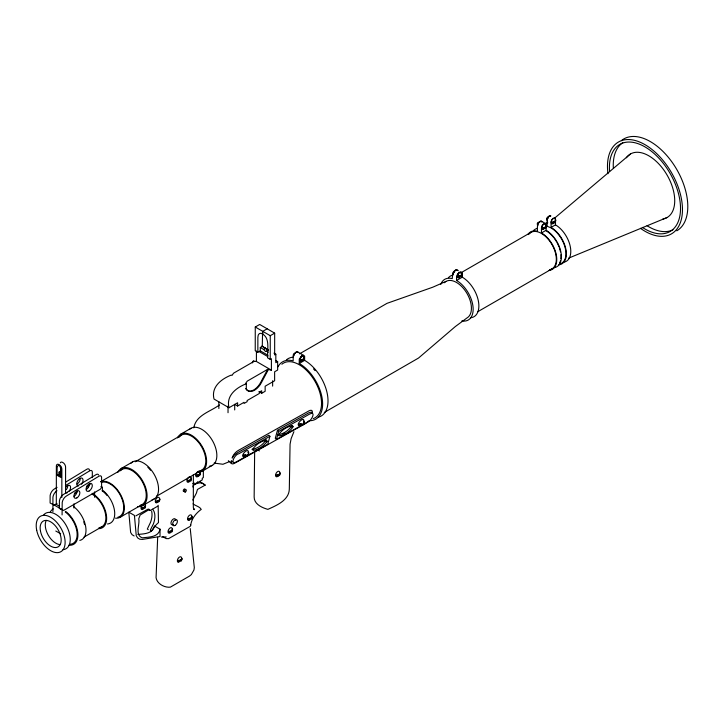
<?xml version="1.0" encoding="UTF-8"?>
<svg xmlns="http://www.w3.org/2000/svg" width="724" height="724" viewBox="0 0 724 724"><rect width="100%" height="100%" fill="white"/><g stroke="black" fill="none" stroke-linecap="round" stroke-linejoin="round"><path stroke-width="1.09" d="M52.915 511.705L52.915 498.637A5.964 3.439 -59.9 0 1 56.988 490.727M57.106 475.27L57.115 468.238A5.964 3.448 60 0 1 59.115 465.261A5.964 3.448 60 0 1 61.106 470.555L61.097 477.578L57.106 475.27L59.902 473.659M59.06 472.111L59.06 475.777L60.228 476.455L60.228 472.781L59.06 472.111L60.861 471.071M62.083 514.9L62.192 504.004A5.964 3.439 -59.9 0 1 66.255 496.094L98.971 476.193A3.62 2.081 -59.9 0 1 101.595 477.632L101.586 487.27L100.428 489.162L63.549 510.456L59.386 508.393L59.386 502.384A5.964 3.439 -59.9 0 1 63.459 494.465L96.165 474.573A3.62 2.081 -59.9 0 1 98.591 474.971M60.834 472.12L60.834 467.098M61.83 497.479L61.866 469.243A3.638 2.1 60 0 0 59.115 464.681A3.638 2.1 60 0 0 56.363 466.057L56.318 504.465L59.069 506.058M65.558 493.08L65.585 467.098A3.638 2.1 60 0 0 62.834 462.536A3.638 2.1 60 0 0 60.3 462.853M73.948 508.049L73.948 503.823M92.319 477.614L92.328 472.256A3.62 2.081 -59.9 0 0 89.704 470.826L65.649 485.46M94.591 497.261L94.6 491.913M193.362 474.627L193.326 507.307L193.77 509.424L193.453 508.538L194.611 509.678L193.842 509.008M203.363 469.876L203.353 477.587L202.277 478.211L202.277 479.894L194.086 484.618L194.086 482.935L192.675 483.759M218.865 408.526L218.874 401.847M228.033 412.716L228.042 406.037M252.305 362.914L253.3 361.041L253.952 361.421L233.571 373.186L231.979 375.439L231.327 375.059C221.336 378.923 210.901 386.969 214.023 399.06L229.01 407.73C225.888 395.639 236.323 387.593 246.314 383.738L245.671 383.367L247.264 381.114L267.645 369.349L271.4 370.154L271.409 358.706L270.224 359.394L267.627 357.882C266.975 350.081 270.867 336.959 260.957 333.284L259.355 333.574L258.26 334.995L257.871 337.293L257.853 352.235L255.237 350.715L255.264 327.013L259.69 324.461L274.677 333.14L274.649 354.914L275.835 354.226L273.962 353.14M234.703 409.929L234.703 404.336L237.617 406.019L244.069 402.3L244.06 403.458L247.137 401.684L247.137 400.526L259.373 393.458L259.382 392.091L261.699 390.752L261.69 393.286L258.884 391.657M237.617 406.019L237.626 402.761L229.01 407.73M246.314 383.738L246.314 388.915A12.797 7.385 -59.9 0 0 261.301 382.824L268.287 369.72M271.4 370.154L256.414 361.484L256.423 351.077M257.853 352.235L260.287 350.832L260.287 347.502L262.278 346.344L262.559 333.212M270.224 359.394L270.251 335.692L274.677 333.14M272.631 386.127L272.64 380.706M275.835 354.226L275.826 362.688L277.663 361.629L275.79 360.543M277.663 361.629L277.654 370.027L274.631 371.774L274.622 380.761L265.147 386.227L265.147 391.295L261.69 393.286M309.085 420.698A33.114 19.114 60 0 0 322.071 397.865A33.114 19.114 60 0 0 299.238 363.466L299.247 359.195L301.944 355.728L303.528 355.33L304.632 356.09L304.632 360.353A33.114 19.114 60 0 1 326.877 391.91A33.114 19.114 60 0 1 318.334 417.196M461.849 320.913A23.503 13.575 60 0 0 472.935 306.026A23.503 13.575 60 0 0 456.554 280.478L456.563 276.36L457.668 274.025L459.423 272.369L461.17 272.007L462.274 273.066L462.274 277.174A23.503 13.575 60 0 1 478.311 300.686A23.503 13.575 60 0 1 470.537 317.773M549.091 270.369A21.657 12.507 60 0 0 556.249 254.622A21.657 12.507 60 0 0 541.471 232.956L541.471 227.336L542.258 225.218L543.796 223.662L545.335 223.435L546.113 224.657L546.104 230.286A21.657 12.507 60 0 1 560.883 251.943A21.657 12.507 60 0 1 553.724 267.69M547.1 225.725L547.109 219.499L547.824 217.426L549.317 215.888L550.883 215.933A3.05 1.72 -60.9 0 0 548.104 217.39A3.05 1.72 -60.9 0 0 547.552 220.929M558.684 264.83A21.657 12.507 60 0 0 565.842 249.074A21.657 12.507 60 0 0 551.064 227.417L551.073 221.797L551.788 219.716L553.281 218.177L554.783 217.987L555.489 219.245L555.489 224.865A21.657 12.507 60 0 1 570.268 246.522A21.657 12.507 60 0 1 563.109 262.278M254.649 451.812L254.151 496.981C254.07 504.157 261.934 507.714 267.871 509.361C276.324 505.533 288.966 500.375 289.31 489.153L290.071 444.183L291.129 438.663L293.917 431.685M248.531 453.876L247.662 455.767A6.887 4.851 15.3 0 1 247.065 456.102L243.427 455.975L243.698 454.989L247.337 455.115A6.887 4.851 15.3 0 0 247.925 454.781L248.775 453.532L248.613 452.238L248.54 452.69M157.669 537.28L156.076 577.707C156.954 583.834 164.647 587.888 170.366 587.137L189.426 576.132L191.335 574.594L193.942 570.014L194.313 567.598L190.222 528.556M145.515 506.465L145.533 505.388L145.108 507.09A5.502 3.177 0.1 0 1 144.646 507.37L141.714 507.678L141.66 508.176L142.402 508.71L144.646 508.311A5.502 3.177 0.1 0 0 145.108 508.031L145.533 506.329L141.714 508.619M159.778 499.804L159.796 498.727L159.38 500.438A5.502 3.177 0.1 0 1 158.918 500.709L155.977 501.017L155.922 501.524L156.665 502.049L158.909 501.651A5.502 3.177 0.1 0 0 159.37 501.379L159.796 499.669L155.977 501.958M172.511 530.158L172.52 529.081L172.104 530.792A5.502 3.177 0.1 0 1 171.642 531.072L168.701 531.38L168.647 531.878L169.398 532.411L171.642 532.013A5.502 3.177 0.1 0 0 172.104 531.733L172.52 530.022L168.701 532.321M181.86 559.281L181.878 558.204L181.498 559.878A5.502 3.177 0.1 0 1 180.991 560.186L178.059 560.494L178.004 560.991L178.747 561.525L180.991 561.127A5.502 3.177 0.1 0 0 181.453 560.847L181.878 559.145L178.059 561.435M191.407 479.234L191.426 478.157L191 479.867A5.502 3.177 0.1 0 1 190.539 480.148L187.607 480.446L187.552 480.953L188.294 481.487L190.539 481.089A5.502 3.177 0.1 0 0 191 480.808L191.417 479.098L187.607 481.388M192.041 517.361L192.059 516.284L191.679 517.968A5.502 3.177 0.1 0 1 191.172 518.275L188.24 518.583L188.186 519.081L188.928 519.615L191.172 519.217A5.502 3.177 0.1 0 0 191.634 518.936L192.059 517.226L188.24 519.515M200.222 473.831L200.24 472.754L199.815 474.464A5.502 3.177 0.1 0 1 199.353 474.736L196.421 475.044L196.367 475.541L197.109 476.075L199.353 475.677A5.502 3.177 0.1 0 0 199.815 475.406L200.24 473.695L196.421 475.985M280.061 473.758L280.079 472.681L279.699 474.365A5.502 3.177 0.1 0 1 279.202 474.663L276.26 474.971L276.206 475.478L276.948 476.003L279.192 475.605A5.502 3.177 0.1 0 0 279.654 475.333L280.079 473.623L276.26 475.912M304.252 358.498L304.261 357.421L303.845 359.131A5.502 3.177 0.1 0 1 303.383 359.412L300.442 359.71L300.397 360.217L301.139 360.742L303.383 360.344A5.502 3.177 0.1 0 0 303.845 360.072L304.261 358.362L300.442 360.652M453.007 273.862L453.477 271.654A5.502 3.177 0.1 0 1 453.939 271.382L454.138 271.292M461.822 274.812L461.84 273.735L461.459 275.41A5.502 3.177 0.1 0 1 460.953 275.717L458.021 276.025L457.966 276.523L458.708 277.057L460.953 276.659A5.502 3.177 0.1 0 0 461.414 276.378L461.831 274.677L458.021 276.966M546.195 226.503L542.385 228.657L542.394 227.716L545.326 227.408A5.502 3.177 0.1 0 0 545.787 227.137L546.204 225.426M555.643 220.847L555.661 219.77L555.245 221.481A5.502 3.177 0.1 0 1 554.783 221.752L551.842 222.06L551.788 222.567L552.53 223.092L554.774 222.693A5.502 3.177 0.1 0 0 555.236 222.422L555.661 220.711L551.842 223.001M190.702 525.298C191.407 518.701 196.331 512.873 201.245 509.388C199.634 506.438 195.489 505.949 193.055 503.85M303.881 422.11L304.053 423.404L303.202 424.653A6.887 4.851 15.3 0 1 302.614 424.988L298.976 424.861L299.247 423.875L302.885 423.993A6.887 4.851 15.3 0 0 303.474 423.667L304.315 422.418L304.152 421.124L303.827 422.255M192.892 487.008L193.208 485.333L196.675 483.505L199.969 482.845L202.874 483.397L205.182 485.107L197.453 489.46L196.412 493.089L192.783 500.058M269.925 436.31L267.726 444.328L236.594 461.767C229.128 465.894 234.694 454.183 238.784 453.758L269.925 436.31L268.722 435.233L237.59 452.672L234.069 455.342L232.16 458.093L232.304 457.586A6.525 2.697 -47.9 0 1 238.178 450.509L308.768 410.97A6.525 2.697 -47.9 0 1 312.198 412.834M312.116 412.997L311.239 412.11L308.777 412.816L277.455 430.337L275.265 438.355L276.459 439.432L307.184 422.228C311.284 421.793 316.85 410.083 309.374 414.209L278.659 431.423L276.459 439.432M193.788 427.857C195.978 414.997 210.286 411.775 219.381 404.978M251.961 449.333C257.482 448.599 262.884 444.871 265.871 440.21L265.853 439.531M266.604 442.237L267.075 441.296L266.541 440.264C261.02 440.997 255.617 444.726 252.622 449.387L253.165 450.409C258.468 449.857 263.192 446.174 266.604 442.237L265.409 441.16M277.935 434.78C283.446 434.056 288.858 430.318 291.844 425.658L293.048 426.744C290.053 431.404 284.65 435.133 279.129 435.866L278.595 434.834C281.591 430.183 286.994 426.445 292.505 425.721L293.048 426.744M267.645 369.349L260.649 382.444A12.797 7.385 -59.9 0 1 245.662 388.544M293.627 354.86L293.546 356.226M537.561 223.879L537.48 225.236L537.289 223.481L537.905 222.594A5.502 3.177 0.1 0 1 538.24 222.386M268.079 350.47L265.618 351.593L263.59 349.411L260.287 347.502M554.521 218.205L630.486 153.968M453.477 272.595L452.871 273.907M57.069 487.343L54.182 489.098A5.964 3.439 -59.9 0 0 50.119 497.017L50.11 503.026L54.273 505.09L57.006 503.506M65.73 482.075L86.898 469.206A3.62 2.081 -59.9 0 1 89.523 470.636M267.183 328.796L262.758 331.348L262.767 334.18M263.59 349.411L265.59 348.262L266.713 349.927L268.423 350.362M299.528 353.846L387.014 303.338L432.699 287.229L446.02 281.41M299.238 363.466L304.632 360.353M74.391 493.469L77.151 491.886M90.274 484.302L86.78 486.32L88.4 487.252M121.207 468.509L132.691 461.876M180.81 434.147L191.055 428.237M461.514 272.468L530.936 232.386M100.862 481.605L121.795 469.523M135.207 461.776L181.371 435.124M456.554 280.478L462.274 277.174M541.471 232.956L546.104 230.286M551.064 227.417L555.489 224.865M84.02 537.099L101.858 526.801M120.139 517.262L142.031 504.628M156.402 496.329L201.607 470.229M477.65 311.782L551.969 268.876M202.168 471.206L212.413 465.297M142.619 505.642L154.103 499.017M148.022 509.144L135.786 515.886M149.461 509.37L140.166 514.99L138.746 518.764C140.058 524.384 134.546 535.271 142.338 537.832C148.791 536.991 158.438 537.48 160.031 529.217L160.022 536.502L142.338 539.434L139.75 539.208L137.669 537.923L136.248 535.669L134.42 515.407L128.809 512.158L130.637 532.43L132.058 534.674L134.139 535.968M148.357 509.415L150.266 510.52L157.642 506.239M324.252 412.481L418.544 358.036L455.351 326.533L467.052 317.899A21.059 12.154 60 0 0 466.12 292.034A21.059 12.154 60 0 0 444.346 282.749M243.427 455.975L245.391 454.871M298.976 424.861L300.94 423.757M282.939 434.047L284.858 432.97M229.843 461.469L222.956 464.265L214.096 463.089M568.566 258.169L667.112 217.499M303.528 355.33L297.464 351.828L295.881 352.226L293.184 355.692L293.175 360.878A33.114 19.114 60 0 0 278.007 366.778M137.795 534.43C144.04 533.86 152.954 533.778 154.429 525.968L160.411 529.434M195.399 483.433L195.987 483.397A2.208 1.276 0.1 0 0 197.571 482.483L197.562 481.804M232.721 461.686C231.282 462.392 231.481 459.351 231.273 461.351A6.525 2.697 -47.9 0 0 234.703 463.215L305.293 423.676A6.525 2.697 -47.9 0 0 308.379 421.16M148.257 529.687L147.325 529.036L150.547 522.266A17.512 10.1 -59.9 0 0 151.633 511.225M161.389 537.045L166.258 536.946M542.385 228.657L545.326 228.35A5.502 3.177 0.1 0 0 545.787 228.078L546.204 226.368M253.3 361.041L256.414 361.484M258.911 450.636L259.445 450.889M100.889 486.664L102.401 487.125L102.482 491.442M59.386 508.393L60.744 508.836M547.208 226.268L551.064 227.906A21.059 12.154 60 0 1 565.254 248.142A21.059 12.154 60 0 1 559.571 264.106M55.784 531.027L60.653 533.742M545.335 223.435L541.371 221.146C536.647 221.345 537.344 228.087 537.507 231.264A21.657 12.507 60 0 0 528.194 234.124M255.264 327.013L270.251 335.692M262.278 346.344L265.59 348.262M261.789 346.09L268.342 349.891M266.749 351.24L268.396 352.19M260.287 350.832L268.097 355.348M259.047 351.547L267.835 356.633M205.182 485.107L200.023 481.741M162.484 536.593L166.194 538.593L168.583 538.638L189.815 526.583A3.05 1.765 0.1 0 0 190.43 524.601M52.924 504.311L62.092 509.615M297.464 351.828L298.578 352.579M148.682 509.153L150.266 510.52M291.374 426.608L292.577 427.694M277.455 430.337L278.659 431.423M265.871 440.21L267.075 441.296M228.35 460.699L231.49 463.532M458.31 270.767L457.206 269.708L455.459 270.079L453.704 271.735L452.6 274.07L452.256 278.64A23.503 13.575 60 0 0 440.798 284.387M158.149 505.271L158.475 522.583A21.168 12.199 -59.9 0 0 153.298 528.357L151.823 530.629L150.438 531.362L150.492 529.706L153.407 523.923A17.512 10.1 -59.9 0 0 152.511 509.216M293.564 356.344L293.347 354.47L293.971 353.574A5.502 3.177 0.1 0 1 294.297 353.366M302.415 360.842A3.05 1.72 -60.9 0 1 299.754 360.036A3.05 1.72 -60.9 0 1 302.415 356.036A3.05 1.72 -60.9 0 1 303.7 358.914M453.342 274.224A3.05 1.72 -60.9 0 1 454.645 271.147A3.05 1.72 -60.9 0 1 456.953 270.305M553.806 223.191A3.05 1.72 -60.9 0 1 551.163 222.594A3.05 1.72 -60.9 0 1 553.453 218.53A3.05 1.72 -60.9 0 1 555.308 220.53M543.805 229.255A3.05 1.72 -60.9 0 1 541.697 228.033A3.05 1.72 -60.9 0 1 543.814 224.286A3.05 1.72 -60.9 0 1 545.923 225.499M130.99 463.233A21.43 12.371 60 0 1 154.131 474.283A21.43 12.371 60 0 1 152.067 499.804M117.922 472.274A21.43 12.371 60 0 1 142.646 480.908A21.43 12.371 60 0 1 137.696 506.592M147.841 467.279A20.263 11.702 60 0 1 150.574 470.274M100.826 481.722A20.263 11.702 60 0 1 122.284 498.221A20.263 11.702 60 0 1 115.487 518.158M101.233 482.51A19.376 11.186 60 0 1 120.908 496.374A19.376 11.186 60 0 1 117.867 517.207M120.184 470.799A20.263 11.702 60 0 1 142.058 481.252A20.263 11.702 60 0 1 140.112 505.37M65.721 511.434A20.453 11.81 60 0 1 77.812 532.964A20.453 11.81 60 0 1 68.961 545.226M50.083 512.483A20.453 11.81 60 0 1 53.223 508.881M65.251 511.968A19.376 11.186 60 0 1 76.88 531.298A19.376 11.186 60 0 1 70.273 544.258M73.812 506.764A20.453 11.81 60 0 1 85.631 526.339A20.453 11.81 60 0 1 79.812 540.412M102.075 490.709A19.376 11.186 60 0 1 107.134 495.623M102.546 490.175A20.453 11.81 60 0 1 114.492 510.538A20.453 11.81 60 0 1 107.478 523.986M92.192 493.325A20.453 11.81 60 0 1 106.156 513.778A20.453 11.81 60 0 1 99.396 528.656M92.192 494.202A19.376 11.186 60 0 1 105.414 513.578A19.376 11.186 60 0 1 99.016 527.669M621.355 140.637A53.024 30.616 60 0 1 675.519 167.38A53.024 30.616 60 0 1 676.786 230.802M607.988 173.724A53.024 30.616 60 0 1 642.333 143.234A53.024 30.616 60 0 1 682.451 210.666A53.024 30.616 60 0 1 640.478 228.332M313.555 368.932A31.566 18.227 60 0 1 315.067 370.643M609.572 171.353A50.273 29.023 60 0 1 643.609 146.13A50.273 29.023 60 0 1 680.515 209.164A50.273 29.023 60 0 1 642.396 227.399M672.949 229.798A50.273 29.023 60 0 1 647.075 225.734M613.337 168.122A50.273 29.023 60 0 1 622.776 142.737M83.74 521.823A19.376 11.186 60 0 1 84.563 524.601M43.268 515.434A20.453 11.81 60 0 1 66.029 525.144A20.453 11.81 60 0 1 63.006 549.67M547.887 218.286A2.136 1.231 -59.9 0 1 550.412 216.051M544.656 223.77A21.657 12.507 60 0 1 547.824 222.802M528.565 234.576A21.059 12.154 60 0 1 551.525 243.789A21.059 12.154 60 0 1 549.969 269.645M546.104 230.775A21.059 12.154 60 0 1 553.543 237.382M554.204 238.232A21.059 12.154 60 0 1 556.629 241.897M557.163 242.857A21.059 12.154 60 0 1 558.991 246.83M559.362 247.825A21.059 12.154 60 0 1 560.476 251.834M560.892 254.73A21.059 12.154 60 0 1 560.847 258.739M560.466 260.721A21.059 12.154 60 0 1 559.426 263.283M448.437 277.708A23.503 13.575 60 0 1 453.034 275.066M460.889 273.038A2.136 1.231 -59.9 0 1 460.935 273.455M458.672 276.269A2.136 1.231 -59.9 0 1 458.355 276.179M457.966 274.722A2.136 1.231 -59.9 0 1 459.821 272.423L460.183 272.387A2.136 1.231 -59.9 0 1 460.5 272.477M541.923 222.024A3.05 1.72 -60.9 0 0 540.43 221.164L538.385 223.037A3.05 1.72 -60.9 0 0 537.841 225.761M454.029 272.468A2.136 1.231 -59.9 0 1 455.296 270.468A2.136 1.231 -59.9 0 1 456.799 270.459M538.493 223.291A2.136 1.231 -59.9 0 1 541.109 221.779M533.552 230.558A21.657 12.507 60 0 1 537.326 228.395M281.88 364.235A31.566 18.227 60 0 1 315.012 381.403A31.566 18.227 60 0 1 313.239 418.635M286.423 359.837A33.114 19.114 60 0 1 292.921 357.194M300.532 358.932A2.136 1.231 -59.9 0 1 301.799 356.027A2.136 1.231 -59.9 0 1 303.501 356.769M301.6 359.547A2.136 1.231 -59.9 0 1 300.922 359.484M547.742 218.024A5.502 3.177 0.1 0 0 547.407 218.223L546.991 219.933L546.792 218.177L547.407 217.281A5.502 3.177 0.1 0 1 547.742 217.082M459.441 277.563A3.05 1.72 -60.9 0 1 457.333 276.559A3.05 1.72 -60.9 0 1 459.079 272.848A3.05 1.72 -60.9 0 1 461.478 273.21M293.899 355.457A3.05 1.72 -60.9 0 1 294.451 354.018M294.885 353.357A3.05 1.72 -60.9 0 1 295.401 352.805L295.944 352.398A3.05 1.72 -60.9 0 1 297.437 352.226M626.36 157.778A36.671 21.168 60 0 1 666.668 174.366A36.671 21.168 60 0 1 662.885 219.001M179.09 437.233A20.263 11.702 60 0 1 201.634 446.853A20.263 11.702 60 0 1 198.638 471.143M189.353 429.585A21.394 12.353 60 0 1 212.892 441.423A21.394 12.353 60 0 1 209.281 466.256M177.525 437.911A21.394 12.353 60 0 1 202.195 446.527A21.394 12.353 60 0 1 197.263 472.157M294.768 353.602A2.136 1.231 -59.9 0 1 296.596 352.271M60.219 544.602A14.878 8.588 60 0 1 48.336 535.308A14.878 8.588 60 0 1 46.264 520.375M244.051 456.5A3.81 1.575 -47.9 0 1 243.011 454.382A3.81 1.575 -47.9 0 1 246.839 450.672A3.81 1.575 -47.9 0 1 247.889 452.799M299.6 425.386A3.81 1.575 -47.9 0 1 298.442 423.522A3.81 1.575 -47.9 0 1 301.944 419.748A3.81 1.575 -47.9 0 1 303.709 420.952M199.67 471.758A3.05 1.72 -60.9 0 1 199.951 472.826M199.67 474.247A3.05 1.72 -60.9 0 1 199.335 474.962M198.385 476.175A3.05 1.72 -60.9 0 1 197.842 476.582M197.29 476.826A3.05 1.72 -60.9 0 1 195.742 475.677A3.05 1.72 -60.9 0 1 196.783 472.582M197.299 472.021A3.05 1.72 -60.9 0 1 197.842 471.614M189.661 520.122A3.05 1.72 -60.9 0 1 187.579 518.447A3.05 1.72 -60.9 0 1 190.385 514.864A3.05 1.72 -60.9 0 1 191.489 517.778M156.846 502.8A3.05 1.72 -60.9 0 1 155.904 499.207A3.05 1.72 -60.9 0 1 159.443 498.202M157.941 502.148A3.05 1.72 -60.9 0 1 157.398 502.556M170.674 532.502A3.05 1.72 -60.9 0 1 168.013 531.697A3.05 1.72 -60.9 0 1 170.674 527.696A3.05 1.72 -60.9 0 1 171.95 530.574M190.086 476.718A3.05 1.72 -60.9 0 1 191.064 478.926M189.018 481.994A3.05 1.72 -60.9 0 1 186.928 480.437A3.05 1.72 -60.9 0 1 189.57 476.772M144.628 504.076A3.05 1.72 -60.9 0 1 145.171 506.148M143.135 509.216A3.05 1.72 -60.9 0 1 141.18 508.854A3.05 1.72 -60.9 0 1 141.642 505.868M173.416 524.438A3.358 1.937 -59.9 0 1 170.982 523.19A3.358 1.937 -59.9 0 1 173.298 519.045A3.358 1.937 -59.9 0 1 175.724 520.303M184.222 491.325A1.376 0.787 -59.9 0 1 183.253 490.763A1.376 0.787 -59.9 0 1 184.222 489.08A1.376 0.787 -59.9 0 1 185.19 489.641M178.928 562.276A3.05 1.72 -60.9 0 1 177.498 559.887A3.05 1.72 -60.9 0 1 180.376 556.756A3.05 1.72 -60.9 0 1 181.308 559.688M277.129 476.754A3.05 1.72 -60.9 0 1 276.188 473.161A3.05 1.72 -60.9 0 1 279.726 472.157M278.224 476.102A3.05 1.72 -60.9 0 1 277.681 476.51M77.052 491.144A4.19 2.416 -59.9 0 1 74.083 496.275M89.505 483.949A4.425 2.552 -59.9 0 1 86.373 489.37M66.137 487.008A4.19 2.416 -59.9 0 1 70.183 485.922A4.19 2.416 -59.9 0 1 69.097 491.216M67.613 492.537A4.19 2.416 -59.9 0 1 66.128 492.926M67.775 485.777A4.19 2.416 -59.9 0 1 66.291 489.596M80.237 478.582A4.425 2.552 -59.9 0 1 77.106 484.003M78.346 486.039A4.425 2.552 -59.9 0 1 77.522 481.08A4.425 2.552 -59.9 0 1 82.31 478.311A4.425 2.552 -59.9 0 1 81.468 484.238M36.689 530.221A20.453 11.81 60 0 0 60.879 551.706A20.453 11.81 60 0 0 54.427 520.031A20.453 11.81 60 0 0 36.689 530.221M40.499 531.244A14.878 8.588 60 0 0 58.092 546.873A14.878 8.588 60 0 0 53.395 523.832A14.878 8.588 60 0 0 40.499 531.244M175.081 525.407A3.358 1.937 -59.9 0 0 177.045 520.104A3.358 1.937 -59.9 0 0 172.936 522.601A3.358 1.937 -59.9 0 0 175.081 525.407M185.344 491.976A1.376 0.787 -59.9 0 0 186.186 489.804A1.376 0.787 -59.9 0 0 184.502 490.781A1.376 0.787 -59.9 0 0 185.344 491.976M76.889 497.904A4.19 2.416 -59.9 0 0 79.459 491.288A4.19 2.416 -59.9 0 0 74.319 494.248A4.19 2.416 -59.9 0 0 76.889 497.904M89.179 490.99A4.425 2.552 -59.9 0 0 91.894 484.012A4.425 2.552 -59.9 0 0 86.482 487.143A4.425 2.552 -59.9 0 0 89.179 490.99"/></g></svg>
